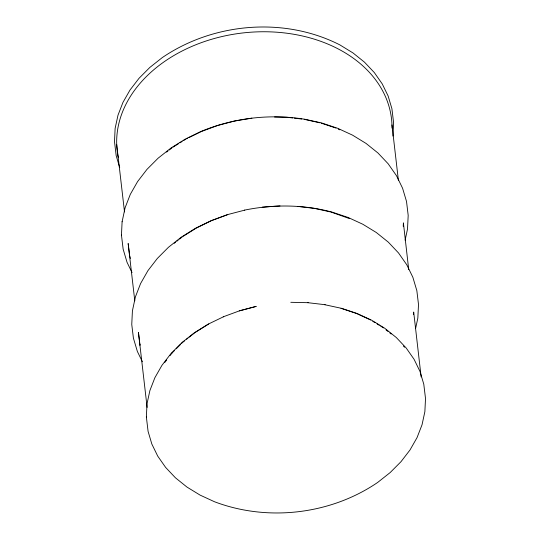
<?xml version="1.0" encoding="UTF-8"?>
<svg xmlns="http://www.w3.org/2000/svg" width="540" height="540" viewBox="0 0 540 540"><rect width="100%" height="100%" fill="white"/><g stroke="black" fill="none" stroke-linecap="round" stroke-linejoin="round"><path stroke-width="0.81" d="M324.749 304.709L341.611 308.353L357.176 313.538L371.642 320.207L384.737 328.239L396.286 337.514L406.134 347.929L414.079 359.296L420.012 371.493L423.785 384.203L425.513 398.507L424.872 411.662L422.03 424.791L417.049 437.609L409.995 449.989L400.99 461.693L390.184 472.547L377.717 482.409C330.676 514.526 267.773 521.93 214.522 501.755L200.063 495.092L186.968 487.067L175.433 477.799L165.625 467.417L157.721 456.104L151.841 444.035L148.088 431.393L146.367 416.995M132.05 272.599L127.035 262.285L123.147 249.197L121.46 235.096M122.101 221.792L125.098 207.765L130.309 194.353L137.592 181.582L146.954 169.398L158.092 158.213L170.897 148.082L185.153 139.172L200.637 131.618C233.375 117.922 269.851 113.609 304.884 119.259L321.732 122.985L337.709 128.311L352.559 135.155L366.046 143.424L377.946 152.975L388.166 163.782L396.495 175.736L402.577 188.231L406.519 201.46L408.186 215.406L407.518 229.028L405.108 240.226M121.453 235.258L122.108 221.636M146.367 417.029L147.008 403.826L149.891 390.562L154.892 377.69L161.953 365.317L170.957 353.599L181.811 342.697L194.258 332.856L208.13 324.182L223.668 316.69M403.232 226.3L403.4 222.885L408.713 269.561M413.573 314.469L413.687 312.039L421.139 376.933M415.57 328.637L417.839 318.074L418.5 304.445L416.846 290.662L412.857 277.276L406.775 264.789L398.527 252.963L388.307 242.143L376.306 232.504L362.819 224.249L348.064 217.445L331.999 212.092C303.514 204.458 273.375 204.262 244.546 210.114L244.546 210.114M392.958 136.073L393.606 122.783L391.905 108.689L388.139 96.019L382.246 83.923L374.328 72.583L364.507 62.195L352.978 52.934L339.89 44.908C284.276 16.551 213.611 22.64 162.297 57.584L149.85 67.426L139.043 78.28L130.032 89.991L122.965 102.384L117.99 115.202L115.128 128.385L114.494 141.608L116.188 155.696L119.718 167.576M164.68 362.583L166.658 360.018M170.107 355.536L172.085 352.957M172.064 352.985L174.434 350.602M176.216 348.813L180.367 344.648M181.555 343.454L182.736 342.266M182.716 342.279L184.66 340.747M166.617 152.111L167.933 151.078M169.243 150.039L171.862 147.967M174.238 243.29L175.547 242.257M176.863 241.218L178.173 240.179M179.489 239.139L182.108 237.067M186.604 339.208L187.893 338.189M189.189 337.163L195.014 332.559L208.73 323.987M173.036 147.137L178.612 143.654M180.009 142.783L182.101 141.48M183.492 140.609L185.585 139.3M183.283 236.237L196.452 228.001L211.653 220.577M186.28 138.868L187.65 138.206M189.095 137.498L201.393 131.497M201.326 131.524L217.532 125.523L234.448 121.048L251.883 118.152M211.592 220.61L227.765 214.616M223.236 316.811L239.585 310.797L256.237 306.389L239.301 310.865M244.742 210.128L227.347 214.663L210.924 220.752L195.433 228.312L181.251 237.175L168.446 247.293L157.316 258.471L147.94 270.641L140.589 283.541L135.432 296.811L132.415 310.831L131.76 324.459L133.4 338.087L137.376 351.479L142.398 361.787M262.184 207.185L280.037 205.909M290.797 302.306L308.165 302.697M274.536 117.005L287.078 117.288L292.754 117.963M297.412 206.361L314.483 208.386L330.237 211.876M294.394 118.159L301.752 119.036M307.881 302.697L325.195 304.722M304.142 119.313L319.876 122.796M321.361 123.201L336.002 128.068M330.939 212.024L349.414 218.558M341.003 308.3L356.393 313.43L370.643 319.997M338.283 129.121L339.802 129.823M372.782 321.314L374.936 322.63M377.089 323.953L379.242 325.269M380.68 326.153L383.555 327.908M386.066 329.933L387.963 331.459M389.86 332.978L391.122 333.997M403.4 346.025L404.548 347.24M130.43 258.457L129.506 255.353L129.701 256.271L128.156 243.493L134.791 300.881M139.799 344.324L139.995 345.242L138.449 332.465L147.123 407.437M391.979 124.922L398.425 180.61M116.714 144.599L124.504 211.923M118.253 157.376A138.092 102.465 -6.6 0 1 244.202 32.798A138.092 102.465 -6.6 0 1 392.026 128.149"/></g></svg>
